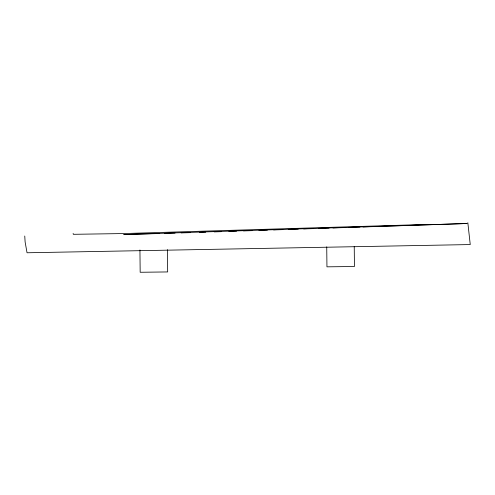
<?xml version="1.0" encoding="UTF-8"?>
<svg xmlns="http://www.w3.org/2000/svg" width="495" height="495" viewBox="0 0 495 495"><rect width="100%" height="100%" fill="white"/><g stroke="black" fill="none" stroke-linecap="round" stroke-linejoin="round"><path stroke-width="0.74" d="M73.136 233.399L73.291 234.314L123.96 233.553L425.186 224.489M199.559 232.384L205.728 232.18M214.211 231.901L221.147 231.666M228.857 231.412L236.573 231.159M243.509 230.924L251.992 230.645M258.935 230.416L267.411 230.132M273.58 229.928L282.837 229.618M288.232 229.445L298.256 229.111M303.652 228.931L313.675 228.597M318.304 228.442L329.101 228.084M332.956 227.96L344.52 227.576M348.375 227.446L359.939 227.063M363.027 226.958L375.365 226.549M377.673 226.475L467.119 223.505L123.731 234.537L159.73 233.516M164.328 233.386L175.051 233.083M181.176 232.904L190.371 232.644M24.75 236.028L25.121 241.962L27.033 252.772L470.25 244.561L467.831 222.731M354.234 246.51L354.445 266.502L326.947 266.836L326.737 246.844M167.434 249.635L167.669 271.934L140.172 272.269L139.936 249.969"/></g></svg>
